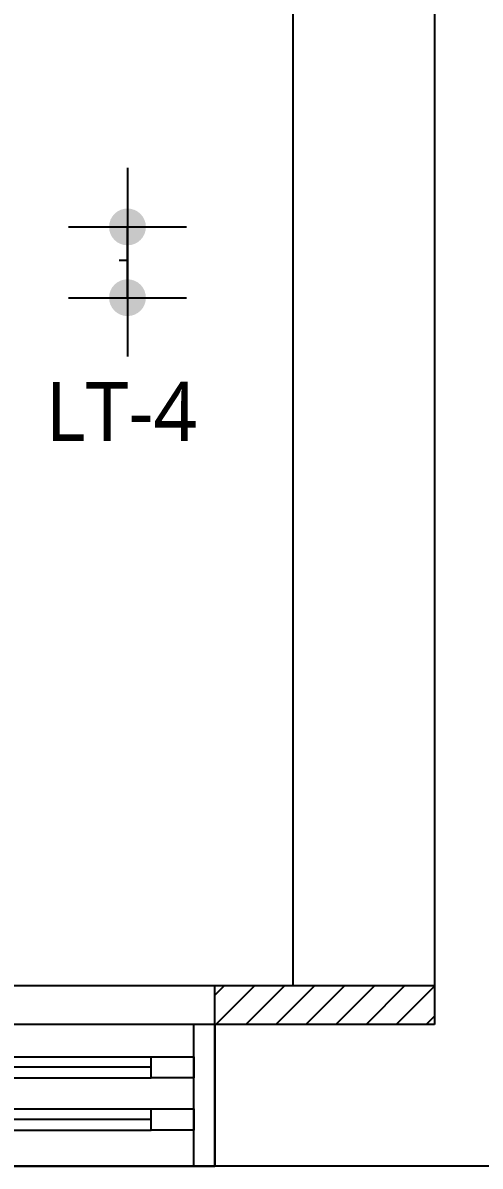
# Model space of a CAD drawing. Header units: inches. Extents: x 7740 to 83056, y -9304 to 75068.
# Drawn here: x 39268 to 39914, y 40237 to 41852 of the extents above; entities that cross this region are included whole.
import ezdxf
from ezdxf.enums import TextEntityAlignment as Align

# ---------------------------------------------------------------- set-up
doc = ezdxf.new("R2010")
doc.units = ezdxf.units.IN
doc.header["$LTSCALE"] = 50
doc.header["$MEASUREMENT"] = 0
for name, color, linetype in [('02-WAL', 2, 'Continuous'), ('03-WAL NEW', 3, 'Continuous'), ('06-LIGHT', 4, 'Continuous'), ('도면층2', 2, 'Continuous'), ('도면층4', 4, 'Continuous'), ('도면층5', 5, 'Continuous'), ('설비', 7, 'Continuous')]:
    doc.layers.add(name, color=color, linetype=linetype)
doc.styles.add('맑은 고딕', font='malgun.ttf')

# ---------------------------------------------------------------- blocks, each defined once
blk = doc.blocks.new('FLOORPLAN')
at = {"layer": '02-WAL'}
for p, q in [((39669.9, 45894.9), (39669.9, 42597.9)), ((39669.9, 42597.9), (36284.9, 42597.9)), ((39359.9, 42597.9), (39359.9, 42397.9)), ((44045.9, 42397.9), (32919.9, 42397.9))]:
    blk.add_line(p, q, dxfattribs=at)
at = {"layer": '도면층2'}
blk.add_line((39359.9, 42597.9), (39359.9, 42397.9), dxfattribs=at)
at = {"layer": '도면층4'}
for p, q in [((39359.9, 42597.9), (36594.9, 42597.9)), ((39329.9, 42397.9), (39329.9, 42597.9)), ((39359.9, 42397.9), (39359.9, 42597.9)), ((39269.9, 42537.5), (38683.7, 42537.5)), ((39269.9, 42463.7), (38683.7, 42463.7)), ((36594.9, 42397.9), (39359.9, 42397.9))]:
    blk.add_line(p, q, dxfattribs=at)
for points in [[(39329.9, 42552.5), (39329.9, 42522.5), (39269.9, 42522.5), (39269.9, 42552.5)], [(39329.9, 42478.7), (39329.9, 42448.7), (39269.9, 42448.7), (39269.9, 42478.7)]]:
    blk.add_lwpolyline(points, close=True, dxfattribs=at)
at = {"layer": '도면층5'}
for p, q in [((38683.7, 42552.5), (39269.9, 42552.5)), ((38683.7, 42522.5), (39269.9, 42522.5)), ((38683.7, 42478.7), (39269.9, 42478.7)), ((38683.7, 42448.7), (39269.9, 42448.7))]:
    blk.add_line(p, q, dxfattribs=at)
blk = doc.blocks.new('2DLSCL')
h = blk.add_hatch(color=256)
h.dxf.hatch_style = 1
edge = h.paths.add_edge_path()
edge.add_arc((36127.3, 44397.2), 26, 0, 360, ccw=False)
h = blk.add_hatch(color=256)
h.dxf.hatch_style = 1
edge = h.paths.add_edge_path()
edge.add_arc((36227.3, 44397.2), 26, 0, 360, ccw=False)
at = {"color": 1, "linetype": 'Continuous'}
for p, q in [((36127.3, 44480.5), (36127.3, 44313.9)), ((36227.3, 44480.5), (36227.3, 44313.9)), ((36210.6, 44397.2), (36044, 44397.2)), ((36310.6, 44397.2), (36144, 44397.2))]:
    blk.add_line(p, q, dxfattribs=at)
blk.add_lwpolyline([(36127.3, 44397.2), (36227.3, 44397.2), (36179.8, 44397.2), (36179.8, 44408.9)], dxfattribs=at)

msp = doc.modelspace()

# ---------------------------------------------------------------- hatches: boundary and pattern name
at = {"layer": '03-WAL NEW'}
h = msp.add_hatch(dxfattribs=at)
h.set_pattern_fill('_USER', color=256, scale=30, angle=45, pattern_type=0)
h.set_pattern_definition([(45, (-2260.585, 31346.512), (-21.213203, 21.213203), [])])
h.paths.add_polyline_path([(33354.3, 42721.7), (33354.3, 43496.7), (33299.3, 43496.7), (33299.3, 42721.7)])
h.paths.add_polyline_path([(33354.3, 41216.7), (33299.3, 41216.7), (33299.3, 40436.7), (34004.3, 40436.7), (34004.3, 40491.7), (33354.3, 40491.7)])
h.paths.add_polyline_path([(36264.3, 40491.7), (35509.3, 40491.7), (35509.3, 40436.7), (36264.3, 40436.7)])
h.paths.add_polyline_path([(36774.3, 40491.7), (36464.3, 40491.7), (36464.3, 40436.7), (36774.3, 40436.7)])
h.paths.add_polyline_path([(39539.3, 40491.7), (39539.3, 40436.7), (39849.3, 40436.7), (39849.3, 40491.7)])
h.paths.add_polyline_path([(40049.3, 40531.7), (40049.3, 40476.7), (40820.3, 40476.7), (40820.3, 40531.7)])
h.paths.add_polyline_path([(43225.3, 40531.7), (43225.3, 40476.7), (44025.3, 40476.7), (44025.3, 41401.7), (43970.3, 41401.7), (43970.3, 40531.7)])
h.paths.add_polyline_path([(43970.3, 43533.7), (43970.3, 42601.7), (44025.3, 42601.7), (44025.3, 43533.7)])

# ---------------------------------------------------------------- linework, layer by layer
msp.add_line((39539.3, 40436.7), (39539.3, 40491.7), dxfattribs=at)
msp.add_lwpolyline([(39699.3, 43733.7), (39699.3, 43733.7, 0.414214), (39649.3, 43683.7), (39649.3, 40491.7)], format="xyb", dxfattribs=at)
msp.add_lwpolyline([(36464.3, 40491.7), (39849.3, 40491.7)], dxfattribs=at)
at = {"layer": '06-LIGHT'}
msp.add_line((36514.3, 40491.7), (39649.3, 40491.7), dxfattribs=at)

# ---------------------------------------------------------------- block references
msp.add_blockref('FLOORPLAN', (179.4, -2161.2))
at = {"layer": '06-LIGHT', "rotation": 90}
msp.add_blockref('2DLSCL', (83813, 5336.4), dxfattribs=at)

# ---------------------------------------------------------------- texts
at = {"layer": '설비', "color": 30, "style": '맑은 고딕'}
msp.add_text('LT-4', height=83.33, dxfattribs=at).set_placement((39300, 41344.6), align=Align.TOP_LEFT)

doc.saveas('drawing.dxf')
